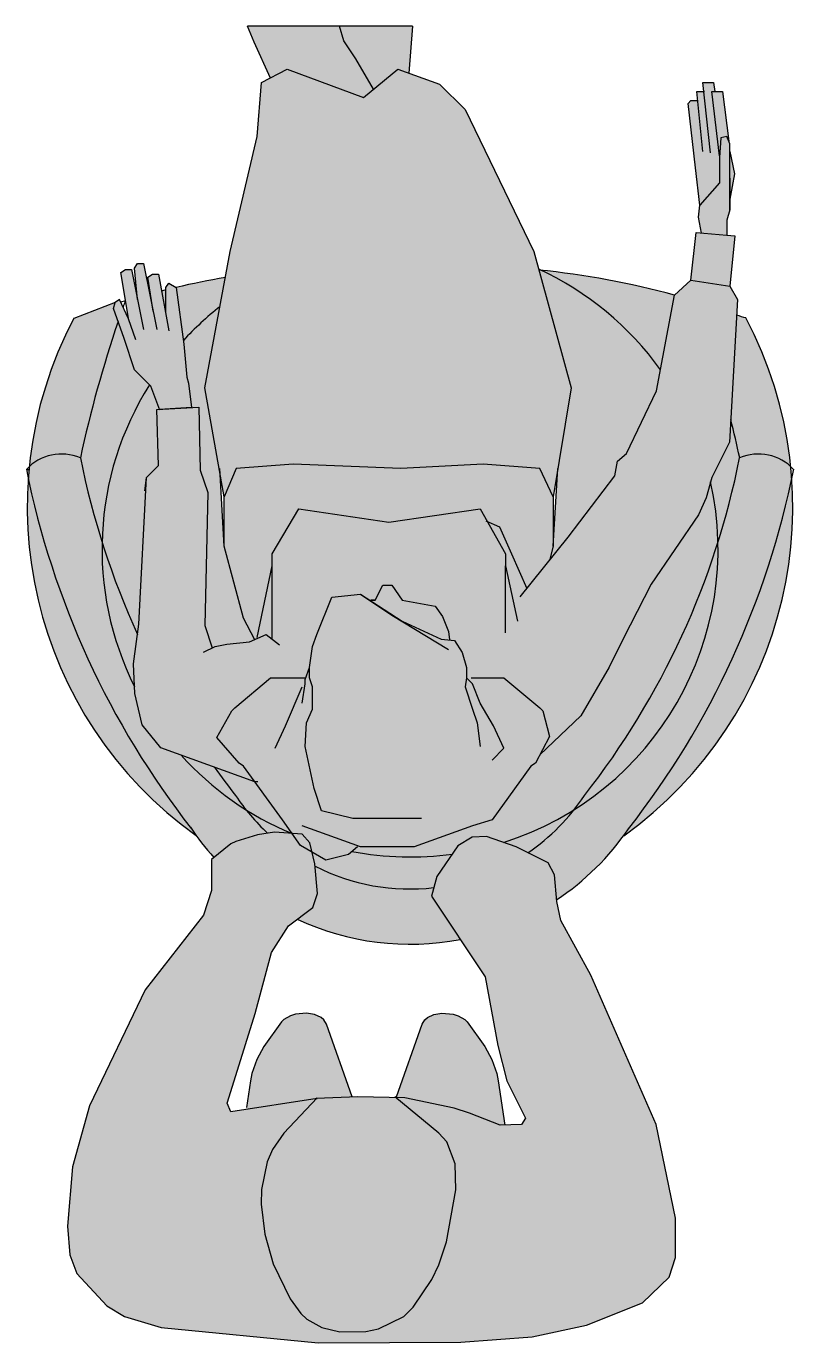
# Model space of a CAD drawing. Header units: millimetres. Extents: x 61345 to 69644, y 9491 to 29385.
# Drawn here: x 64339.3 to 64409.3, y 18828.8 to 18948.9 of the extents above; entities that cross this region are included whole.
import ezdxf

# ---------------------------------------------------------------- set-up
doc = ezdxf.new("R2010")
doc.units = ezdxf.units.MM
doc.layers.add('Plan Archi', color=8, linetype='Continuous')

msp = doc.modelspace()

# ---------------------------------------------------------------- hatches: boundary and pattern name
at = {"layer": 'Plan Archi', "true_color": 0xffffff}
h = msp.add_hatch(color=7, dxfattribs=at)
h.dxf.hatch_style = 1
h.paths.add_polyline_path([(64355.54, 18915.97), (64357.31, 18906.01), (64358.4, 18908.6), (64363.59, 18909.01), (64373.41, 18908.6), (64380.92, 18909.01), (64386.11, 18908.6), (64387.33, 18906.01), (64388.97, 18915.97), (64385.56, 18928.39), (64379.28, 18941.35), (64376.96, 18943.67), (64373.14, 18945.04), (64370, 18942.45), (64363.04, 18945.04), (64360.72, 18943.81), (64360.31, 18938.9), (64357.86, 18928.39)])
h.paths.add_polyline_path([(64373.14, 18945.04), (64374.15, 18944.68), (64374.49, 18948.95), (64367.84, 18948.95), (64368.23, 18947.63), (64369.32, 18945.99), (64370.93, 18943.21)])
h.paths.add_polyline_path([(64370, 18942.45), (64370.93, 18943.21), (64369.32, 18945.99), (64368.23, 18947.63), (64367.84, 18948.95), (64359.43, 18948.95), (64360.04, 18947.49), (64361.53, 18944.24), (64363.04, 18945.04)])
h.paths.add_polyline_path([(64399.89, 18925.8), (64403.44, 18925.25), (64403.89, 18929.84), (64403.16, 18929.89), (64400.37, 18930.12)])
h.paths.add_polyline_path([(64403.44, 18932.21), (64403.44, 18935.08), (64403.44, 18935.21), (64403.44, 18938.21), (64403.16, 18938.9), (64402.62, 18938.76), (64402.48, 18936.99), (64402.48, 18934.67), (64400.71, 18932.62), (64400.57, 18931.53), (64400.86, 18930.08), (64403.16, 18929.89), (64403.16, 18931.25)])
h = msp.add_hatch(color=7, dxfattribs=at)
h.dxf.hatch_style = 1
h.paths.add_polyline_path([(64400.3, 18936.03), (64400.71, 18932.62), (64402.48, 18934.67), (64402.48, 18936.99), (64402.62, 18938.76), (64403.16, 18938.9), (64403.34, 18938.46), (64402.75, 18942.99), (64402.34, 18942.99), (64402.07, 18942.99), (64401.94, 18943.81), (64401.53, 18943.81), (64400.98, 18943.81), (64401.07, 18942.99), (64400.98, 18942.99), (64400.43, 18942.99), (64400.52, 18942.17), (64399.89, 18942.17), (64399.62, 18941.9)])
h = msp.add_hatch(color=7, dxfattribs=at)
h.dxf.hatch_style = 1
h.paths.add_polyline_path([(64403.44, 18933.17), (64403.85, 18935.49), (64403.44, 18937.53), (64403.44, 18935.21)])
h = msp.add_hatch(color=7, dxfattribs=at)
h.dxf.hatch_style = 1
h.paths.add_polyline_path([(64339.52, 18908.79, -0.292249), (64344.19, 18909.58, -0.028149), (64347.63, 18922), (64347.21, 18923.2), (64347.35, 18923.75), (64343.59, 18922.3, 0.096549)])
h.paths.add_polyline_path([(64354.75, 18875.1, -0.008687), (64354.27, 18875.79, -0.114135), (64339.43, 18907.69, 0.260508)])
h.paths.add_polyline_path([(64397.11, 18917.61), (64398.38, 18924.42, 0.041394), (64386.19, 18926.69, -0.128467)])
h = msp.add_hatch(color=7, dxfattribs=at)
h.dxf.hatch_style = 1
h.paths.add_polyline_path([(64390.17, 18878.75, -0.020541), (64389.24, 18877.48, 0.263343), (64402.35, 18901.86, -0.090174)], flags=17)
h.paths.add_polyline_path([(64387.73, 18908.44), (64387.33, 18901.5), (64386.99, 18900.21), (64388.7, 18902.32), (64392.93, 18907.92), (64393.2, 18909.28), (64394.02, 18909.97), (64396.75, 18915.7), (64397.11, 18917.61, 0.128467), (64386.19, 18926.69, 0.000565), (64386.02, 18926.71), (64388.97, 18915.97)])
h.paths.add_polyline_path([(64357.31, 18906.01), (64357.31, 18901.5), (64356.93, 18908.17), (64355.54, 18915.97), (64356.92, 18923.37, 0.040509), (64353.58, 18920.28), (64353.63, 18919.93), (64353.9, 18916.93), (64354.04, 18916.38), (64354.31, 18914.16), (64351.16, 18913.97), (64351.31, 18908.87), (64350.21, 18907.78), (64349.53, 18894.41), (64349.04, 18890.77), (64349.15, 18888.08), (64349.82, 18885.21), (64351.53, 18883.12), (64360.11, 18880.02), (64362.63, 18876.53), (64363.5, 18875.31), (64364.43, 18875.24), (64365.12, 18874.43), (64365.33, 18873.59), (64366.59, 18872.85), (64368.64, 18873.39), (64369.54, 18874.14), (64369.73, 18874.08), (64374.64, 18874.08), (64379.96, 18875.99), (64381.74, 18876.53), (64385.29, 18881.44), (64385.7, 18881.72), (64386.1, 18882.47), (64389.84, 18886.03), (64392.43, 18890.48), (64393.71, 18893.05), (64396.27, 18898.03), (64400.57, 18904.37), (64401.27, 18905.93), (64401.8, 18907.78), (64403.39, 18911), (64404.12, 18924.02), (64403.44, 18925.25), (64399.89, 18925.8), (64398.39, 18924.43), (64396.75, 18915.7), (64394.02, 18909.97), (64393.2, 18909.28), (64392.93, 18907.92), (64388.7, 18902.32), (64386.99, 18900.21), (64387.33, 18901.5), (64387.33, 18906.01), (64386.11, 18908.6), (64380.92, 18909.01), (64373.41, 18908.6), (64363.59, 18909.01), (64358.4, 18908.6)])
h.paths.add_polyline_path([(64373.55, 18894.68), (64372.59, 18895.23), (64369.73, 18897.14)], flags=16)
h.paths.add_polyline_path([(64346.16, 18901.86, 0.03092), (64349.4, 18893.44), (64349.53, 18894.41), (64350.21, 18907.78), (64351.31, 18908.87), (64351.16, 18913.97), (64351.42, 18913.99), (64350.62, 18916.11), (64350.49, 18916.24, 0.136056)])
h.paths.add_polyline_path([(64354.27, 18875.79, 0.035379), (64356.37, 18873.11), (64357.9, 18874.36), (64358.38, 18874.56), (64360.33, 18875.16), (64361.27, 18875.32, -0.038546), (64359.27, 18877.48, -0.068994), (64353.37, 18882.46), (64351.53, 18883.12), (64349.82, 18885.21), (64349.15, 18888.08), (64349.13, 18888.68, -0.122041), (64346.16, 18901.86, -0.027275), (64344.19, 18909.58, 0.292249), (64339.52, 18908.79, 0.007458), (64339.43, 18907.69, 0.114135)])
h.paths.add_polyline_path([(64344.19, 18909.58, 0.027275), (64346.16, 18901.86, -0.136056), (64350.49, 18916.24), (64349.12, 18917.61), (64348.17, 18920.47), (64347.63, 18922, 0.028149)])
h.paths.add_polyline_path([(64353.58, 18920.28, -0.040509), (64356.92, 18923.37), (64357.42, 18926.03, 0.015204), (64352.94, 18925.13)])
h.paths.add_polyline_path([(64392.43, 18890.48), (64389.84, 18886.03), (64386.1, 18882.47), (64385.7, 18881.72), (64385.29, 18881.44), (64381.74, 18876.53), (64379.96, 18875.99), (64374.64, 18874.08), (64369.73, 18874.08), (64369.54, 18874.14), (64368.96, 18873.66, 0.082095), (64378.12, 18873.42), (64378.63, 18874.16), (64379.93, 18874.96), (64381.25, 18875.01), (64382.79, 18874.48, 0.063579), (64389.24, 18877.48, 0.020541), (64390.17, 18878.75, 0.090174), (64402.35, 18901.86, 0.049524), (64401.68, 18907.38), (64401.27, 18905.93), (64400.57, 18904.37), (64396.27, 18898.03), (64393.71, 18893.05)], flags=17)
h.paths.add_polyline_path([(64402.35, 18901.86, 0.027275), (64404.33, 18909.58, 0.007853), (64403.51, 18913.08), (64403.39, 18911), (64401.8, 18907.78), (64401.68, 18907.38, -0.049524)])
h.paths.add_polyline_path([(64358.35, 18878.75, 0.020541), (64359.27, 18877.48, 0.04204), (64363.46, 18875.31), (64363.5, 18875.31), (64362.63, 18876.53), (64360.11, 18880.02), (64356.39, 18881.36, 0.011168)], flags=17)
h.paths.add_polyline_path([(64359.27, 18877.48, -0.020541), (64358.35, 18878.75, -0.011168), (64356.39, 18881.36), (64353.37, 18882.46, 0.068994)], flags=17)
h.paths.add_polyline_path([(64349.13, 18888.68), (64349.04, 18890.77), (64349.4, 18893.44, -0.03092), (64346.16, 18901.86, 0.122041)], flags=17)
h.paths.add_polyline_path([(64376.43, 18870.35), (64376.7, 18871.37), (64378.12, 18873.42, -0.082095), (64368.96, 18873.66), (64368.64, 18873.39), (64366.59, 18872.85), (64365.33, 18873.59), (64365.59, 18872.53), (64365.61, 18872.3, 0.146984)])
h.paths.add_polyline_path([(64382.79, 18874.48), (64383.95, 18874.08), (64385.01, 18873.54, 0.076097), (64389.24, 18877.48, -0.063579)], flags=16)
h.paths.add_polyline_path([(64365.39, 18868.54), (64363.98, 18867.48, 0.159146), (64378.85, 18865.63), (64376.22, 18869.58), (64376.43, 18870.35, -0.146984), (64365.61, 18872.3), (64365.81, 18869.82)])
h = msp.add_hatch(color=7, dxfattribs=at)
h.dxf.hatch_style = 1
h.paths.add_polyline_path([(64350.62, 18916.11), (64351.42, 18913.99), (64354.31, 18914.16), (64354.04, 18916.38), (64353.9, 18916.93), (64353.63, 18919.93), (64352.94, 18925.11), (64352.26, 18925.52), (64351.99, 18925.11), (64351.99, 18924.9, 0.001369), (64351.59, 18924.8), (64351.31, 18926.34), (64350.76, 18926.34), (64350.35, 18926.07), (64350.83, 18922.95), (64349.94, 18927.3), (64349.4, 18927.3), (64349.12, 18926.89), (64349.4, 18924.02), (64348.85, 18926.75), (64348.3, 18926.75), (64347.89, 18926.48), (64348.62, 18922.13), (64348.58, 18922.25), (64347.76, 18924.02), (64347.35, 18923.75), (64347.21, 18923.2), (64348.17, 18920.47), (64349.12, 18917.61)])
h = msp.add_hatch(color=7, dxfattribs=at)
h.dxf.hatch_style = 1
h.paths.add_polyline_path([(64409.09, 18907.69, -0.114492), (64394.18, 18875.7, -0.007769), (64393.75, 18875.09, 0.260671)])
h.paths.add_polyline_path([(64409.09, 18907.69, 0.007458), (64408.99, 18908.79, 0.292249), (64404.33, 18909.58, -0.027275), (64402.35, 18901.86, -0.263343), (64389.24, 18877.48, -0.076097), (64385.01, 18873.54), (64386.86, 18872.61), (64387.44, 18871.53), (64387.63, 18869.23, 0.096222), (64394.18, 18875.7, 0.114492)])
h.paths.add_polyline_path([(64404.89, 18922.36, -0.047369), (64404.04, 18922.63), (64403.51, 18913.08, -0.007853), (64404.33, 18909.58, -0.292249), (64408.99, 18908.79, 0.096987)])
h.paths.add_polyline_path([(64394.02, 18909.97), (64393.2, 18909.28), (64392.93, 18907.92), (64388.7, 18902.32), (64384.93, 18897.66), (64383.51, 18900.82), (64382.42, 18903.28), (64381.29, 18903.78), (64380.65, 18904.92), (64372.32, 18903.69), (64364.13, 18904.92), (64361.68, 18900.82), (64361.68, 18899.73), (64361.68, 18897.27), (64361.68, 18893.03), (64361.13, 18893.45), (64359.63, 18892.77), (64357.54, 18892.57), (64356.49, 18892.36), (64356.22, 18892.23), (64355.54, 18894.27), (64355.81, 18906.42), (64355.13, 18908.46), (64354.99, 18914.2), (64351.16, 18913.97), (64351.31, 18908.87), (64350.21, 18907.78), (64349.53, 18894.41), (64349.04, 18890.77), (64349.15, 18888.08), (64349.82, 18885.21), (64351.53, 18883.12), (64360.11, 18880.02), (64362.63, 18876.53), (64363.5, 18875.31), (64364.43, 18875.24), (64365.12, 18874.43), (64365.33, 18873.59), (64366.59, 18872.85), (64368.64, 18873.39), (64369.54, 18874.14), (64369.73, 18874.08), (64374.64, 18874.08), (64379.96, 18875.99), (64381.74, 18876.53), (64385.29, 18881.44), (64385.7, 18881.72), (64386.1, 18882.47), (64389.84, 18886.03), (64392.43, 18890.48), (64393.71, 18893.05), (64396.27, 18898.03), (64400.57, 18904.37), (64401.27, 18905.93), (64401.8, 18907.78), (64403.39, 18911), (64404.12, 18924.02), (64403.44, 18925.25), (64399.89, 18925.8), (64398.39, 18924.43), (64396.75, 18915.7)])
h.paths.add_polyline_path([(64373.55, 18894.68), (64372.59, 18895.23), (64373.33, 18894.79)], flags=16)
h = msp.add_hatch(color=7, dxfattribs=at)
h.dxf.hatch_style = 1
h.paths.add_polyline_path([(64361.27, 18875.32), (64361.89, 18875.43), (64363.46, 18875.31, -0.04204), (64359.27, 18877.48, 0.038546)])
h = msp.add_hatch(color=7, dxfattribs=at)
h.dxf.hatch_style = 1
h.paths.add_polyline_path([(64365.79, 18851.1), (64357.9, 18849.9), (64357.58, 18850.7), (64358.38, 18853.21), (64360.13, 18858.86), (64361.61, 18864.44), (64363.16, 18866.87), (64365.39, 18868.54), (64365.81, 18869.82), (64365.59, 18872.53), (64365.12, 18874.43), (64364.43, 18875.24), (64361.89, 18875.43), (64360.33, 18875.16), (64358.38, 18874.56), (64357.9, 18874.36), (64356.15, 18872.92), (64356.15, 18870.1), (64355.43, 18867.83), (64350.1, 18861.02), (64345.01, 18850.44), (64343.48, 18844.89), (64343, 18839.45), (64343.24, 18836.84), (64343.86, 18835.13), (64346.59, 18832.18), (64348.21, 18831.22), (64351.57, 18830.23), (64365.87, 18828.83), (64378.88, 18828.87), (64385.39, 18829.35), (64390.36, 18830.43), (64395.46, 18832.46), (64397.89, 18834.81), (64398.48, 18836.59), (64398.49, 18840.18), (64396.7, 18848.75), (64390.76, 18862.37), (64388.01, 18867.35), (64387.64, 18869.09), (64387.44, 18871.53), (64386.86, 18872.61), (64383.95, 18874.08), (64381.25, 18875.01), (64379.93, 18874.96), (64378.63, 18874.16), (64376.7, 18871.37), (64376.22, 18869.58), (64381.12, 18862.21), (64382.28, 18855.96), (64383.08, 18852.73), (64383.85, 18851.21), (64384.8, 18849.31), (64384.43, 18848.75), (64382.47, 18848.68), (64379.68, 18849.76), (64378.3, 18850.22), (64373.79, 18851.18), (64369.49, 18851.26), (64365.71, 18851.1)])
h = msp.add_hatch(color=7, dxfattribs=at)
h.dxf.hatch_style = 1
h.paths.add_polyline_path([(64378.45, 18842.79), (64378.38, 18845.16), (64377.62, 18847.16), (64376.9, 18847.95), (64372.96, 18851.19), (64369.49, 18851.26), (64365.82, 18851.1), (64365.7, 18851.08), (64362.76, 18847.95), (64361.71, 18846.46), (64361.22, 18845.33), (64360.72, 18842.81), (64360.69, 18841.47), (64361.01, 18838.72), (64361.77, 18836.03), (64363.34, 18832.83), (64364.31, 18831.5), (64364.85, 18830.98), (64366.21, 18830.23), (64367.85, 18829.83), (64370.22, 18829.86), (64371.38, 18830.11), (64373.68, 18831.22), (64374.55, 18832.06), (64376.25, 18834.59), (64376.89, 18835.93), (64377.58, 18838.03)])
h.paths.add_polyline_path([(64378.3, 18850.22), (64379.68, 18849.76), (64382.47, 18848.68), (64382.9, 18848.69), (64382.3, 18852.73), (64382.17, 18853.39), (64381.72, 18854.66), (64381.09, 18855.87), (64379.47, 18858.11), (64379.25, 18858.33), (64378.66, 18858.67), (64378.18, 18858.81), (64377.17, 18858.89), (64376.44, 18858.77), (64375.84, 18858.49), (64375.6, 18858.29), (64375.37, 18857.91), (64373, 18851.19), (64373.79, 18851.18)])
h.paths.add_polyline_path([(64365.7, 18851.08), (64365.71, 18851.1), (64365.71, 18851.1), (64368.99, 18851.24), (64366.63, 18857.91), (64366.4, 18858.29), (64366.16, 18858.49), (64365.56, 18858.77), (64364.83, 18858.89), (64363.82, 18858.81), (64363.35, 18858.67), (64362.75, 18858.33), (64362.53, 18858.11), (64360.91, 18855.87), (64360.28, 18854.66), (64359.83, 18853.39), (64359.7, 18852.73), (64359.31, 18850.12)])

# ---------------------------------------------------------------- linework, layer by layer
at = {"layer": 'Plan Archi'}
for p, q in [((64374.49, 18948.95, 0), (64359.43, 18948.95, 0)), ((64360.04, 18947.49, 0), (64359.43, 18948.95, 0)), ((64368.23, 18947.63, 0), (64367.84, 18948.95, 0)), ((64374.49, 18948.95, 0), (64374.15, 18944.68, 0)), ((64361.54, 18944.22, 0), (64360.04, 18947.49, 0)), ((64369.32, 18945.99, 0), (64368.23, 18947.63, 0)), ((64370.93, 18943.21, 0), (64369.32, 18945.99, 0)), ((64360.72, 18943.81, 0), (64363.04, 18945.04, 0)), ((64363.04, 18945.04, 0), (64370, 18942.45, 0)), ((64370, 18942.45, 0), (64373.14, 18945.04, 0)), ((64373.14, 18945.04, 0), (64376.96, 18943.67, 0)), ((64360.31, 18938.9, 0), (64360.72, 18943.81, 0)), ((64376.96, 18943.67, 0), (64379.28, 18941.35, 0)), ((64401.66, 18937.4, 0), (64400.98, 18943.81, 0)), ((64400.98, 18943.81, 0), (64401.53, 18943.81, 0)), ((64401.53, 18943.81, 0), (64401.94, 18943.81, 0)), ((64401.94, 18943.81, 0), (64402.07, 18942.99, 0)), ((64399.62, 18941.9, 0), (64399.89, 18942.17, 0)), ((64399.89, 18942.17, 0), (64400.52, 18942.17, 0)), ((64400.98, 18937.53, 0), (64400.43, 18942.99, 0)), ((64400.43, 18942.99, 0), (64400.98, 18942.99, 0)), ((64400.98, 18942.99, 0), (64401.12, 18942.99, 0)), ((64402.48, 18937.12, 0), (64401.8, 18942.99, 0)), ((64401.8, 18942.99, 0), (64402.34, 18942.99, 0)), ((64402.34, 18942.99, 0), (64402.75, 18942.99, 0)), ((64402.75, 18942.99, 0), (64403.34, 18938.46, 0)), ((64379.28, 18941.35, 0), (64385.56, 18928.39, 0)), ((64400.3, 18936.03, 0), (64399.62, 18941.9, 0)), ((64357.86, 18928.39, 0), (64360.31, 18938.9, 0)), ((64402.62, 18938.76, 0), (64402.48, 18936.99, 0)), ((64403.16, 18938.9, 0), (64402.62, 18938.76, 0)), ((64403.44, 18938.21, 0), (64403.16, 18938.9, 0)), ((64403.44, 18935.21, 0), (64403.44, 18938.21, 0)), ((64403.44, 18937.53, 0), (64403.85, 18935.49, 0)), ((64402.48, 18937.12, 0), (64402.48, 18937.12, 0)), ((64402.48, 18936.99, 0), (64402.48, 18934.67, 0)), ((64400.71, 18932.62, 0), (64400.3, 18936.03, 0)), ((64403.85, 18935.49, 0), (64403.44, 18933.17, 0)), ((64403.44, 18932.21, 0), (64403.44, 18935.21, 0)), ((64403.44, 18935.08, 0), (64403.44, 18932.21, 0)), ((64402.48, 18934.67, 0), (64400.71, 18932.62, 0)), ((64400.57, 18931.53, 0), (64400.71, 18932.62, 0)), ((64400.86, 18930.08, 0), (64400.57, 18931.53, 0)), ((64403.44, 18932.21, 0), (64403.16, 18931.25, 0)), ((64403.16, 18931.25, 0), (64403.16, 18929.89, 0)), ((64399.89, 18925.8, 0), (64400.37, 18930.12, 0)), ((64400.37, 18930.12, 0), (64403.16, 18929.89, 0)), ((64403.16, 18929.89, 0), (64403.89, 18929.84, 0)), ((64403.89, 18929.84, 0), (64403.44, 18925.25, 0)), ((64355.54, 18915.97, 0), (64357.86, 18928.39, 0)), ((64385.56, 18928.39, 0), (64388.97, 18915.97, 0)), ((64347.89, 18926.48, 0), (64348.3, 18926.75, 0)), ((64348.3, 18926.75, 0), (64348.85, 18926.75, 0)), ((64348.85, 18926.75, 0), (64349.94, 18921.29, 0)), ((64349.12, 18926.89, 0), (64349.4, 18927.3, 0)), ((64349.4, 18924.02, 0), (64349.12, 18926.89, 0)), ((64349.4, 18927.3, 0), (64349.94, 18927.3, 0)), ((64349.94, 18927.3, 0), (64351.17, 18921.29, 0)), ((64348.62, 18922.13, 0), (64347.89, 18926.48, 0)), ((64350.35, 18926.07, 0), (64350.76, 18926.34, 0)), ((64350.83, 18922.95, 0), (64350.35, 18926.07, 0)), ((64350.76, 18926.34, 0), (64351.31, 18926.34, 0)), ((64351.31, 18926.34, 0), (64352.26, 18921.16, 0)), ((64351.99, 18925.11, 0), (64352.26, 18925.52, 0)), ((64352.26, 18925.52, 0), (64352.94, 18925.11, 0)), ((64398.39, 18924.43, 0), (64399.89, 18925.8, 0)), ((64399.89, 18925.8, 0), (64403.44, 18925.25, 0)), ((64351.99, 18922.79, 0), (64351.99, 18925.11, 0)), ((64352.94, 18925.11, 0), (64353.63, 18919.93, 0)), ((64396.75, 18915.7, 0), (64398.39, 18924.43, 0)), ((64403.44, 18925.25, 0), (64404.12, 18924.02, 0)), ((64347.35, 18923.75, 0), (64343.59, 18922.3, 0)), ((64347.21, 18923.2, 0), (64347.35, 18923.75, 0)), ((64348.17, 18920.47, 0), (64347.21, 18923.2, 0)), ((64347.76, 18924.02, 0), (64347.35, 18923.75, 0)), ((64348.58, 18922.25, 0), (64347.76, 18924.02, 0)), ((64404.12, 18924.02, 0), (64403.39, 18911, 0)), ((64349.26, 18920.34, 0), (64348.58, 18922.25, 0)), ((64349.12, 18917.61, 0), (64348.17, 18920.47, 0)), ((64353.63, 18919.93, 0), (64353.9, 18916.93, 0)), ((64350.62, 18916.11, 0), (64349.12, 18917.61, 0)), ((64353.9, 18916.93, 0), (64354.04, 18916.38, 0)), ((64351.44, 18913.92, 0), (64350.62, 18916.11, 0)), ((64354.04, 18916.38, 0), (64354.31, 18914.16, 0)), ((64357.31, 18906.01, 0), (64355.54, 18915.97, 0)), ((64388.97, 18915.97, 0), (64387.33, 18906.01, 0)), ((64394.02, 18909.97, 0), (64396.75, 18915.7, 0)), ((64351.16, 18913.97, 0), (64354.99, 18914.2, 0)), ((64351.31, 18908.87, 0), (64351.16, 18913.97, 0)), ((64354.31, 18914.16, 0), (64351.42, 18913.99, 0)), ((64354.99, 18914.2, 0), (64355.13, 18908.46, 0)), ((64403.39, 18911, 0), (64401.8, 18907.78, 0)), ((64393.2, 18909.28, 0), (64394.02, 18909.97, 0)), ((64350.21, 18907.78, 0), (64351.31, 18908.87, 0)), ((64357.31, 18901.5, 0), (64356.9, 18908.6, 0)), ((64358.4, 18908.6, 0), (64357.31, 18906.01, 0)), ((64363.59, 18909.01, 0), (64358.4, 18908.6, 0)), ((64373.41, 18908.6, 0), (64363.59, 18909.01, 0)), ((64380.92, 18909.01, 0), (64373.41, 18908.6, 0)), ((64386.11, 18908.6, 0), (64380.92, 18909.01, 0)), ((64387.33, 18906.01, 0), (64386.11, 18908.6, 0)), ((64387.33, 18901.5, 0), (64387.74, 18908.6, 0)), ((64392.93, 18907.92, 0), (64393.2, 18909.28, 0)), ((64349.53, 18894.41, 0), (64350.21, 18907.78, 0)), ((64350.08, 18906.55, 0), (64350.21, 18907.78, 0)), ((64355.13, 18908.46, 0), (64355.81, 18906.42, 0)), ((64388.7, 18902.32, 0), (64392.93, 18907.92, 0)), ((64401.8, 18907.78, 0), (64401.27, 18905.93, 0)), ((64355.81, 18906.42, 0), (64355.54, 18894.27, 0)), ((64357.31, 18901.5, 0), (64357.31, 18906.01, 0)), ((64361.68, 18900.82, 0), (64364.13, 18904.92, 0)), ((64364.13, 18904.92, 0), (64372.32, 18903.69, 0)), ((64372.32, 18903.69, 0), (64380.65, 18904.92, 0)), ((64380.65, 18904.92, 0), (64382.97, 18900.82, 0)), ((64387.33, 18906.01, 0), (64387.33, 18901.5, 0)), ((64401.27, 18905.93, 0), (64400.57, 18904.37, 0)), ((64381.19, 18903.82, 0), (64382.42, 18903.28, 0)), ((64400.57, 18904.37, 0), (64396.27, 18898.03, 0)), ((64382.42, 18903.28, 0), (64383.51, 18900.82, 0)), ((64359.08, 18894.95, 0), (64357.31, 18901.5, 0)), ((64384.32, 18896.9, 0), (64388.7, 18902.32, 0)), ((64387.33, 18901.5, 0), (64386.99, 18900.21, 0)), ((64361.68, 18899.73, 0), (64361.68, 18900.82, 0)), ((64382.97, 18900.82, 0), (64382.97, 18899.73, 0)), ((64383.51, 18900.82, 0), (64384.93, 18897.66, 0)), ((64360.31, 18893.18, 0), (64361.68, 18899.73, 0)), ((64361.68, 18897.27, 0), (64361.68, 18899.73, 0)), ((64382.97, 18897.27, 0), (64382.97, 18899.73, 0)), ((64382.97, 18899.73, 0), (64384.06, 18894.68, 0)), ((64371.09, 18896.59, 0), (64371.78, 18897.96, 0)), ((64371.78, 18897.96, 0), (64372.59, 18897.96, 0)), ((64372.59, 18897.96, 0), (64373.55, 18896.59, 0)), ((64396.27, 18898.03, 0), (64393.71, 18893.05, 0)), ((64361.68, 18893.04, 0), (64361.68, 18897.27, 0)), ((64365.77, 18893.45, 0), (64367.14, 18896.87, 0)), ((64367.14, 18896.87, 0), (64369.73, 18897.14, 0)), ((64369.73, 18897.14, 0), (64373.55, 18894.68, 0)), ((64369.73, 18897.14, 0), (64372.59, 18895.23, 0)), ((64371.09, 18896.59, 0), (64370.68, 18896.59, 0)), ((64370.68, 18896.59, 0), (64370.68, 18896.59, 0)), ((64370.68, 18896.59, 0), (64371.09, 18896.59, 0)), ((64373.55, 18896.59, 0), (64376.55, 18896.05, 0)), ((64382.97, 18893.59, 0), (64382.97, 18897.27, 0)), ((64376.55, 18896.05, 0), (64377.23, 18895.09, 0)), ((64349.04, 18890.77, 0), (64349.53, 18894.41, 0)), ((64355.54, 18894.27, 0), (64356.22, 18892.23, 0)), ((64360.1, 18892.98, 0), (64359.08, 18894.95, 0)), ((64372.59, 18895.23, 0), (64373.55, 18894.68, 0)), ((64372.59, 18895.23, 0), (64377.78, 18892.09, 0)), ((64373.55, 18894.68, 0), (64377.1, 18893.04, 0)), ((64377.23, 18895.09, 0), (64377.78, 18893.73, 0)), ((64359.63, 18892.77, 0), (64361.13, 18893.45, 0)), ((64361.13, 18893.45, 0), (64362.36, 18892.5, 0)), ((64365.36, 18892.36, 0), (64365.77, 18893.45, 0)), ((64377.1, 18893.04, 0), (64378.33, 18892.91, 0)), ((64377.78, 18893.73, 0), (64377.87, 18892.96, 0)), ((64378.33, 18892.91, 0), (64379.01, 18891.82, 0)), ((64393.71, 18893.05, 0), (64392.43, 18890.48, 0)), ((64355.41, 18891.84, 0), (64356.49, 18892.36, 0)), ((64356.49, 18892.36, 0), (64357.54, 18892.57, 0)), ((64357.54, 18892.57, 0), (64359.63, 18892.77, 0)), ((64365.09, 18890.45, 0), (64365.36, 18892.36, 0)), ((64379.01, 18891.82, 0), (64379.42, 18890.45, 0)), ((64349.15, 18888.08, 0), (64349.04, 18890.77, 0)), ((64358.27, 18886.77, 0), (64361.54, 18889.5, 0)), ((64361.54, 18889.5, 0), (64364.68, 18889.5, 0)), ((64364.68, 18889.36, 0), (64365.09, 18890.45, 0)), ((64364.68, 18888.95, 0), (64364.68, 18889.36, 0)), ((64365.09, 18889.5, 0), (64365.09, 18890.45, 0)), ((64365.36, 18888.68, 0), (64365.09, 18889.5, 0)), ((64379.42, 18889.5, 0), (64379.28, 18888.68, 0)), ((64379.42, 18890.45, 0), (64379.42, 18889.5, 0)), ((64379.96, 18888.95, 0), (64379.42, 18889.5, 0)), ((64379.83, 18889.5, 0), (64382.83, 18889.5, 0)), ((64382.83, 18889.5, 0), (64386.11, 18886.77, 0)), ((64392.43, 18890.48, 0), (64389.84, 18886.03, 0)), ((64362.91, 18885.13, 0), (64364.41, 18888.68, 0)), ((64364.41, 18887.18, 0), (64364.68, 18888.95, 0)), ((64365.36, 18886.63, 0), (64365.36, 18888.68, 0)), ((64379.28, 18888.68, 0), (64379.96, 18886.63, 0)), ((64380.65, 18887.18, 0), (64379.96, 18888.95, 0)), ((64349.82, 18885.21, 0), (64349.15, 18888.08, 0)), ((64381.87, 18885.13, 0), (64380.65, 18887.18, 0)), ((64356.63, 18884.04, 0), (64357.99, 18886.49, 0)), ((64357.99, 18886.49, 0), (64358.27, 18886.77, 0)), ((64364.82, 18885.4, 0), (64365.36, 18886.63, 0)), ((64379.96, 18886.63, 0), (64380.37, 18885.4, 0)), ((64389.84, 18886.03, 0), (64386.1, 18882.47, 0)), ((64386.11, 18886.77, 0), (64386.38, 18886.49, 0)), ((64386.38, 18886.49, 0), (64386.99, 18884.15, 0)), ((64351.53, 18883.12, 0), (64349.82, 18885.21, 0)), ((64361.95, 18883.08, 0), (64362.91, 18885.13, 0)), ((64364.68, 18883.22, 0), (64364.82, 18885.4, 0)), ((64380.37, 18885.4, 0), (64380.65, 18883.22, 0)), ((64382.83, 18883.08, 0), (64381.87, 18885.13, 0)), ((64358.68, 18881.72, 0), (64356.63, 18884.04, 0)), ((64386.99, 18884.15, 0), (64385.7, 18881.72, 0)), ((64360.11, 18880.02, 0), (64351.53, 18883.12, 0)), ((64365.5, 18879.4, 0), (64364.68, 18883.22, 0)), ((64381.74, 18881.99, 0), (64382.83, 18883.08, 0)), ((64359.08, 18881.44, 0), (64358.68, 18881.72, 0)), ((64362.63, 18876.53, 0), (64359.08, 18881.44, 0)), ((64385.29, 18881.44, 0), (64381.74, 18876.53, 0)), ((64385.7, 18881.72, 0), (64385.29, 18881.44, 0)), ((64360.39, 18880.02, 0), (64360.11, 18880.02, 0)), ((64366.18, 18877.35, 0), (64365.5, 18879.4, 0)), ((64369.05, 18876.67, 0), (64366.18, 18877.35, 0)), ((64364.27, 18874.21, 0), (64362.63, 18876.53, 0)), ((64375.32, 18876.67, 0), (64369.05, 18876.67, 0)), ((64381.74, 18876.53, 0), (64379.96, 18875.99, 0)), ((64360.33, 18875.16, -78.14), (64358.38, 18874.56, -78.14)), ((64361.89, 18875.43, -78.14), (64360.33, 18875.16, -78.14)), ((64364.43, 18875.24, -78.14), (64361.89, 18875.43, -78.14)), ((64369.73, 18874.08, 0), (64364.41, 18875.99, 0)), ((64365.12, 18874.43, -78.14), (64364.43, 18875.24, -78.14)), ((64379.96, 18875.99, 0), (64374.64, 18874.08, 0)), ((64379.93, 18874.96, -78.14), (64378.63, 18874.16, -78.14)), ((64381.25, 18875.01, -78.14), (64379.93, 18874.96, -78.14)), ((64383.95, 18874.08, -78.14), (64381.25, 18875.01, -78.14)), ((64357.9, 18874.36, -78.14), (64356.15, 18872.92, -78.14)), ((64358.38, 18874.56, -78.14), (64357.9, 18874.36, -78.14)), ((64366.59, 18872.85, 0), (64364.27, 18874.21, 0)), ((64365.59, 18872.53, -78.14), (64365.12, 18874.43, -78.14)), ((64369.46, 18874.08, 0), (64368.64, 18873.39, 0)), ((64374.64, 18874.08, 0), (64369.73, 18874.08, 0)), ((64378.63, 18874.16, -78.14), (64376.7, 18871.37, -78.14)), ((64386.86, 18872.61, -78.14), (64383.95, 18874.08, -78.14)), ((64356.15, 18872.92, -78.14), (64356.15, 18870.1, -78.14)), ((64365.81, 18869.82, -78.14), (64365.59, 18872.53, -78.14)), ((64368.64, 18873.39, 0), (64366.59, 18872.85, 0)), ((64387.44, 18871.53, -78.14), (64386.86, 18872.61, -78.14)), ((64376.7, 18871.37, -78.14), (64376.22, 18869.58, -78.14)), ((64387.64, 18869.09, -78.14), (64387.44, 18871.53, -78.14)), ((64356.15, 18870.1, -78.14), (64355.43, 18867.83, -78.14)), ((64365.39, 18868.54, -78.14), (64365.81, 18869.82, -78.14)), ((64376.22, 18869.58, -78.14), (64381.12, 18862.21, -78.14)), ((64388.01, 18867.35, -78.14), (64387.64, 18869.09, -78.14)), ((64355.43, 18867.83, -78.14), (64350.1, 18861.02, -78.14)), ((64363.16, 18866.87, -78.14), (64365.39, 18868.54, -78.14)), ((64361.61, 18864.44, -78.14), (64363.16, 18866.87, -78.14)), ((64390.76, 18862.37, -78.14), (64388.01, 18867.35, -78.14)), ((64360.13, 18858.86, -78.14), (64361.61, 18864.44, -78.14)), ((64381.12, 18862.21, -78.14), (64382.28, 18855.96, -78.14)), ((64396.7, 18848.75, -78.14), (64390.76, 18862.37, -78.14)), ((64350.1, 18861.02, -78.14), (64345.01, 18850.44, -78.14)), ((64358.38, 18853.21, -78.14), (64360.13, 18858.86, -78.14)), ((64362.53, 18858.11, -78.14), (64360.91, 18855.87, -78.14)), ((64362.75, 18858.33, -78.14), (64362.53, 18858.11, -78.14)), ((64363.35, 18858.67, -78.14), (64362.75, 18858.33, -78.14)), ((64363.82, 18858.81, -78.14), (64363.35, 18858.67, -78.14)), ((64364.83, 18858.89, -78.14), (64363.82, 18858.81, -78.14)), ((64365.56, 18858.77, -78.14), (64364.83, 18858.89, -78.14)), ((64366.16, 18858.49, -78.14), (64365.56, 18858.77, -78.14)), ((64366.4, 18858.29, -78.14), (64366.16, 18858.49, -78.14)), ((64366.63, 18857.91, -78.14), (64366.4, 18858.29, -78.14)), ((64375.37, 18857.91, -78.14), (64375.6, 18858.29, -78.14)), ((64375.6, 18858.29, -78.14), (64375.84, 18858.49, -78.14)), ((64375.84, 18858.49, -78.14), (64376.44, 18858.77, -78.14)), ((64376.44, 18858.77, -78.14), (64377.17, 18858.89, -78.14)), ((64377.17, 18858.89, -78.14), (64378.18, 18858.81, -78.14)), ((64378.18, 18858.81, -78.14), (64378.66, 18858.67, -78.14)), ((64378.66, 18858.67, -78.14), (64379.25, 18858.33, -78.14)), ((64379.25, 18858.33, -78.14), (64379.47, 18858.11, -78.14)), ((64379.47, 18858.11, -78.14), (64381.09, 18855.87, -78.14)), ((64368.98, 18851.26, -78.14), (64366.63, 18857.91, -78.14)), ((64373.02, 18851.26, -78.14), (64375.37, 18857.91, -78.14)), ((64360.91, 18855.87, -78.14), (64360.28, 18854.66, -78.14)), ((64381.09, 18855.87, -78.14), (64381.72, 18854.66, -78.14)), ((64382.28, 18855.96, -78.14), (64383.08, 18852.73, -78.14)), ((64360.28, 18854.66, -78.14), (64359.83, 18853.39, -78.14)), ((64381.72, 18854.66, -78.14), (64382.17, 18853.39, -78.14)), ((64359.83, 18853.39, -78.14), (64359.7, 18852.73, -78.14)), ((64382.17, 18853.39, -78.14), (64382.3, 18852.73, -78.14)), ((64357.58, 18850.7, -78.14), (64358.38, 18853.21, -78.14)), ((64359.7, 18852.73, -78.14), (64359.34, 18850.3, -78.14)), ((64382.3, 18852.73, -78.14), (64382.9, 18848.69, -78.14)), ((64383.08, 18852.73, -78.14), (64383.85, 18851.21, -78.14)), ((64365.79, 18851.1, -78.14), (64357.9, 18849.9, -78.14)), ((64365.79, 18851.18, -78.14), (64362.76, 18847.95, -78.14)), ((64369.49, 18851.26, -78.14), (64365.71, 18851.1, -78.14)), ((64365.71, 18851.1, -78.14), (64365.79, 18851.1, -78.14)), ((64373.79, 18851.18, -78.14), (64369.49, 18851.26, -78.14)), ((64376.9, 18847.95, -78.14), (64372.88, 18851.26, -78.14)), ((64378.3, 18850.22, -78.14), (64373.79, 18851.18, -78.14)), ((64383.85, 18851.21, -78.14), (64384.8, 18849.31, -78.14)), ((64345.01, 18850.44, -78.14), (64343.48, 18844.89, -78.14)), ((64357.9, 18849.9, -78.14), (64357.58, 18850.7, -78.14)), ((64379.68, 18849.76, -78.14), (64378.3, 18850.22, -78.14)), ((64382.47, 18848.68, -78.14), (64379.68, 18849.76, -78.14)), ((64384.43, 18848.75, -78.14), (64382.47, 18848.68, -78.14)), ((64384.8, 18849.31, -78.14), (64384.43, 18848.75, -78.14)), ((64398.49, 18840.18, -78.14), (64396.7, 18848.75, -78.14)), ((64362.76, 18847.95, -78.14), (64361.71, 18846.46, -78.14)), ((64377.62, 18847.16, -78.14), (64376.9, 18847.95, -78.14)), ((64361.71, 18846.46, -78.14), (64361.22, 18845.33, -78.14)), ((64378.38, 18845.16, -78.14), (64377.62, 18847.16, -78.14)), ((64343.48, 18844.89, -78.14), (64343, 18839.45, -78.14)), ((64361.22, 18845.33, -78.14), (64360.72, 18842.81, -78.14)), ((64378.45, 18842.79, -78.14), (64378.38, 18845.16, -78.14)), ((64360.72, 18842.81, -78.14), (64360.69, 18841.47, -78.14)), ((64377.58, 18838.03, -78.14), (64378.45, 18842.79, -78.14)), ((64360.69, 18841.47, -78.14), (64361.01, 18838.72, -78.14)), ((64398.48, 18836.59, -78.14), (64398.49, 18840.18, -78.14)), ((64343, 18839.45, -78.14), (64343.24, 18836.84, -78.14)), ((64361.01, 18838.72, -78.14), (64361.77, 18836.03, -78.14)), ((64376.89, 18835.93, -78.14), (64377.58, 18838.03, -78.14)), ((64343.24, 18836.84, -78.14), (64343.86, 18835.13, -78.14)), ((64397.89, 18834.81, -78.14), (64398.48, 18836.59, -78.14)), ((64361.77, 18836.03, -78.14), (64363.34, 18832.83, -78.14)), ((64376.25, 18834.59, -78.14), (64376.89, 18835.93, -78.14)), ((64343.86, 18835.13, -78.14), (64346.59, 18832.18, -78.14)), ((64374.55, 18832.06, -78.14), (64376.25, 18834.59, -78.14)), ((64395.46, 18832.46, -78.14), (64397.89, 18834.81, -78.14)), ((64346.59, 18832.18, -78.14), (64348.21, 18831.22, -78.14)), ((64363.34, 18832.83, -78.14), (64364.31, 18831.5, -78.14)), ((64373.68, 18831.22, -78.14), (64374.55, 18832.06, -78.14)), ((64390.36, 18830.43, -78.14), (64395.46, 18832.46, -78.14)), ((64348.21, 18831.22, -78.14), (64351.57, 18830.23, -78.14)), ((64364.31, 18831.5, -78.14), (64364.85, 18830.98, -78.14)), ((64364.85, 18830.98, -78.14), (64366.21, 18830.23, -78.14)), ((64371.38, 18830.11, -78.14), (64373.68, 18831.22, -78.14)), ((64351.57, 18830.23, -78.14), (64365.87, 18828.83, -78.14)), ((64366.21, 18830.23, -78.14), (64367.85, 18829.83, -78.14)), ((64367.85, 18829.83, -78.14), (64370.22, 18829.86, -78.14)), ((64370.22, 18829.86, -78.14), (64371.38, 18830.11, -78.14)), ((64378.88, 18828.87, -78.14), (64385.39, 18829.35, -78.14)), ((64385.39, 18829.35, -78.14), (64390.36, 18830.43, -78.14)), ((64365.87, 18828.83, -78.14), (64378.88, 18828.87, -78.14))]:
    msp.add_line(p, q, dxfattribs=at)
at = {"layer": 'Plan Archi', "extrusion": (0.092199, 0.995741, 0)}
msp.add_line((64339.26, 18908.52, 0.02), (64339.49, 18908.5, 0.07), dxfattribs=at)
at = {"layer": 'Plan Archi'}
for centre, radius, start, end in [((64374.26, 18901.25, 0), 28.1, 35.5913, 65.2963), ((64378.57, 18852.02, 0.02), 75.06, 74.6932, 84.304), ((64369.94, 18852.02, 0.02), 75.06, 99.6082, 103.1074), ((64369.94, 18852.02, 0.02), 75.06, 103.8404, 104.1542), ((64369.94, 18852.02, 0.02), 75.06, 106.7407, 107.0976), ((64456.2, 18885.23, 0.02), 114.63, 160.2871, 160.5932), ((64374.26, 18901.25, 0), 28.1, 128.1005, 137.3795), ((64376.24, 18905.1, 0), 36.9, 152.2084, 234.3826), ((64456.2, 18885.23, 0.02), 114.63, 161.2862, 167.7358), ((64372.28, 18905.1, 0.07), 36.9, 305.5824, 27.8909), ((64405.87, 18926.97, 0.02), 4.71, 247.1338, 257.9818), ((64374.26, 18901.25, 0), 28.1, 147.7641, 206.5878), ((64292.32, 18885.23, 0.02), 114.63, 12.2642, 14.064), ((64342.47, 18905.53, 0.02), 4.39, 67.0168, 137.0393), ((64406.04, 18905.53, 0.02), 4.39, 42.9607, 112.9832), ((64415.81, 18923.82, 0.02), 78.06, 191.2959, 218.0475), ((64415.81, 18923.82, 0.02), 73.02, 191.2453, 204.5788), ((64332.71, 18923.82, 0.02), 73.02, 321.8948, 348.7547), ((64332.71, 18923.82, 0.02), 78.06, 321.9525, 348.7041), ((64374.26, 18901.25, 0), 28.1, 287.6788, 12.5851), ((64374.26, 18901.25, 0), 28.1, 221.9822, 247.5117), ((64415.81, 18923.82, 0), 73.02, 215.5458, 218.1052), ((64374.26, 18889.34, 0), 19.11, 213.6344, 227.1711), ((64374.26, 18889.34, 0.02), 19.11, 304.2519, 326.3656), ((64374.25, 18889.33, 0), 24.14, 213.921, 222.2149), ((64374.25, 18889.33, 0.02), 24.14, 303.6564, 325.6411), ((64374.26, 18901.25, 0), 28.1, 259.1255, 277.8981), ((64374.26, 18889.34, 0), 19.11, 243.0859, 276.5325), ((64374.25, 18889.33, 0), 24.14, 244.8088, 280.9791)]:
    msp.add_arc(centre, radius, start, end, dxfattribs=at)

doc.saveas('drawing.dxf')
